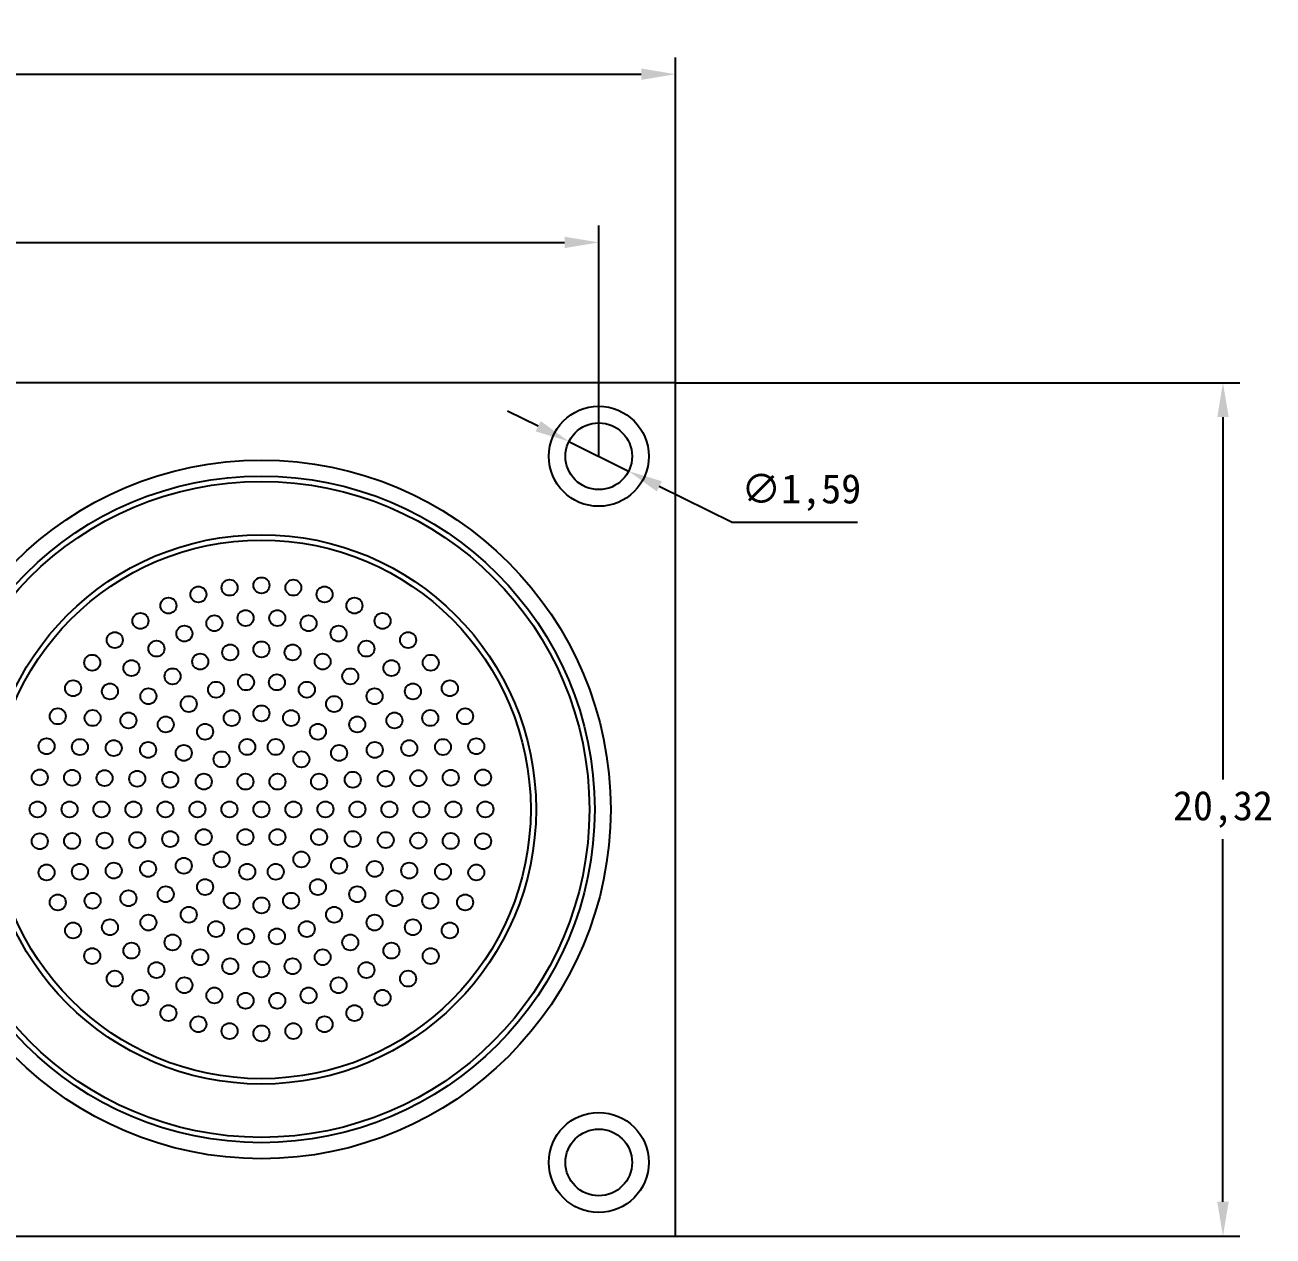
# Model space of a CAD drawing. Header units: millimetres. Extents: x 0 to 1189, y 0 to 841.
# Drawn here: x 321.5 to 470.2, y 386.9 to 531 of the extents above; entities that cross this region are included whole.
import ezdxf

# ---------------------------------------------------------------- set-up
doc = ezdxf.new("R2010")
doc.units = ezdxf.units.MM
doc.header["$PDSIZE"] = -1
doc.layers.add('文字层', color=3, linetype='Continuous', lineweight=25)
doc.dimstyles.new('ISO-25', dxfattribs={"dimtxt": 2.5, "dimasz": 2.5, "dimexe": 1.25, "dimexo": 0.625, "dimtad": 1, "dimtxsty": 'Standard', "dimcen": 2.5, "dimadec": 0, "dimazin": 0, "dimtfac": 1, "dimtmove": 0, "dimatfit": 3, "dimfxl": 1, "dimarcsym": 0})

# ---------------------------------------------------------------- blocks, each defined once
blk = doc.blocks.new('*D189')
at = {"layer": 'Defpoints', "color": 0, "transparency": 16777216}
for p in [(398.99, 525.19), (170.39, 488.45), (398.99, 488.45)]:
    blk.add_point(p, dxfattribs=at)
at = {"layer": '文字层', "color": 0, "lineweight": -2, "transparency": 16777216}
for p, q in [((170.39, 488.45), (170.39, 527.19)), ((398.99, 488.45), (398.99, 527.19)), ((174.47, 525.19), (394.91, 525.19))]:
    blk.add_line(p, q, dxfattribs=at)
at = {"layer": '文字层', "color": 0, "transparency": 16777216}
for points in [[(174.47, 525.87), (174.47, 524.51), (170.39, 525.19)], [(394.91, 525.87), (394.91, 524.51), (398.99, 525.19)]]:
    blk.add_solid(points, dxfattribs=at)
at = {"layer": '文字层', "color": 0, "transparency": 16777216, "insert": (284.69, 528.75), "char_height": 3.5, "attachment_point": 5}
blk.add_mtext('45,72', dxfattribs=at)
blk = doc.blocks.new('*D190')
at = {"layer": 'Defpoints', "color": 0, "transparency": 16777216}
for p in [(398.99, 488.45), (398.99, 386.85), (464.2, 386.85)]:
    blk.add_point(p, dxfattribs=at)
at = {"layer": '文字层', "color": 0, "lineweight": -2, "transparency": 16777216}
for p, q in [((398.99, 488.45), (466.2, 488.45)), ((464.2, 484.37), (464.2, 441.22)), ((464.2, 390.93), (464.2, 434.09)), ((398.99, 386.85), (466.2, 386.85))]:
    blk.add_line(p, q, dxfattribs=at)
at = {"layer": '文字层', "color": 0, "transparency": 16777216}
for points in [[(463.52, 484.37), (464.88, 484.37), (464.2, 488.45)], [(463.52, 390.93), (464.88, 390.93), (464.2, 386.85)]]:
    blk.add_solid(points, dxfattribs=at)
at = {"layer": '文字层', "color": 0, "transparency": 16777216, "insert": (464.2, 437.65), "char_height": 3.5, "attachment_point": 5}
blk.add_mtext('20,32', dxfattribs=at)
blk = doc.blocks.new('*D192')
at = {"layer": 'Defpoints', "color": 0, "transparency": 16777216}
for p in [(386.3, 481.46), (393.41, 477.93)]:
    blk.add_point(p, dxfattribs=at)
at = {"layer": '文字层', "color": 0, "lineweight": -2, "transparency": 16777216}
for p, q in [((382.65, 483.27), (378.99, 485.08)), ((386.3, 481.46), (393.41, 477.93)), ((405.74, 471.81), (397.07, 476.11)), ((420.68, 471.81), (405.74, 471.81))]:
    blk.add_line(p, q, dxfattribs=at)
at = {"layer": '文字层', "color": 0, "transparency": 16777216}
for points in [[(382.95, 483.88), (382.34, 482.66), (386.3, 481.46)], [(397.37, 476.72), (396.77, 475.51), (393.41, 477.93)]]:
    blk.add_solid(points, dxfattribs=at)
at = {"layer": '文字层', "color": 0, "transparency": 16777216, "insert": (413.97, 475.38), "char_height": 3.5, "attachment_point": 5}
blk.add_mtext('∅1,59', dxfattribs=at)
blk = doc.blocks.new('*D194')
at = {"layer": 'Defpoints', "color": 0, "transparency": 16777216}
for p in [(389.86, 505.16), (179.51, 479.69), (389.86, 479.69)]:
    blk.add_point(p, dxfattribs=at)
at = {"layer": '文字层', "color": 0, "lineweight": -2, "transparency": 16777216}
for p, q in [((179.51, 479.69), (179.51, 507.16)), ((389.86, 479.69), (389.86, 507.16)), ((183.59, 505.16), (385.78, 505.16))]:
    blk.add_line(p, q, dxfattribs=at)
at = {"layer": '文字层', "color": 0, "transparency": 16777216}
for points in [[(183.59, 505.84), (183.59, 504.48), (179.51, 505.16)], [(385.78, 505.84), (385.78, 504.48), (389.86, 505.16)]]:
    blk.add_solid(points, dxfattribs=at)
at = {"layer": '文字层', "color": 0, "transparency": 16777216, "insert": (284.69, 508.73), "char_height": 3.5, "attachment_point": 5}
blk.add_mtext('42,07', dxfattribs=at)

msp = doc.modelspace()

# ---------------------------------------------------------------- linework, layer by layer
at = {"color": 7, "linetype": 'Continuous', "lineweight": 25}
for p, q in [((398.985, 488.455), (170.385, 488.455)), ((398.985, 386.855), (398.985, 488.455)), ((170.385, 386.855), (398.985, 386.855))]:
    msp.add_line(p, q, dxfattribs=at)
for centre, radius in [((389.857, 479.692), 5.953), ((389.857, 479.692), 3.969), ((349.685, 437.655), 41.593), ((349.685, 437.655), 39.688), ((349.685, 437.655), 39.053), ((349.685, 437.655), 32.703), ((349.685, 437.655), 32.068), ((349.685, 464.325), 0.953), ((342.171, 463.244), 0.952), ((345.889, 464.053), 0.952), ((353.481, 464.053), 0.952), ((357.199, 463.244), 0.953), ((338.606, 461.914), 0.952), ((360.764, 461.914), 0.953), ((335.266, 460.091), 0.952), ((347.797, 460.436), 0.952), ((351.573, 460.436), 0.952), ((364.104, 460.091), 0.953), ((340.502, 458.589), 0.953), ((344.073, 459.815), 0.953), ((355.297, 459.815), 0.952), ((358.868, 458.589), 0.952), ((332.22, 457.81), 0.953), ((367.15, 457.81), 0.952), ((337.182, 456.792), 0.952), ((345.969, 456.338), 0.952), ((349.685, 456.705), 0.953), ((353.401, 456.338), 0.953), ((362.188, 456.792), 0.952), ((329.529, 455.12), 0.952), ((334.202, 454.473), 0.952), ((342.395, 455.254), 0.952), ((356.975, 455.254), 0.952), ((365.168, 454.473), 0.953), ((369.841, 455.12), 0.952), ((339.101, 453.494), 0.952), ((347.848, 452.783), 0.952), ((351.522, 452.783), 0.952), ((360.269, 453.494), 0.953), ((327.249, 452.073), 0.952), ((331.645, 451.695), 0.953), ((336.215, 451.125), 0.953), ((344.281, 451.904), 0.952), ((355.089, 451.904), 0.953), ((363.155, 451.125), 0.952), ((367.725, 451.695), 0.952), ((372.121, 452.073), 0.953), ((341.028, 450.197), 0.953), ((358.342, 450.197), 0.953), ((325.425, 448.734), 0.953), ((329.58, 448.535), 0.952), ((333.846, 448.238), 0.952), ((346.153, 448.525), 0.953), ((349.685, 449.085), 0.953), ((353.217, 448.525), 0.952), ((365.525, 448.238), 0.953), ((369.79, 448.535), 0.953), ((373.945, 448.734), 0.952), ((338.278, 447.761), 0.953), ((342.967, 446.902), 0.952), ((356.403, 446.902), 0.952), ((361.092, 447.761), 0.952), ((324.095, 445.168), 0.952), ((328.064, 445.077), 0.953), ((347.989, 445.083), 0.952), ((351.381, 445.083), 0.953), ((371.306, 445.077), 0.952), ((375.275, 445.168), 0.953), ((332.085, 444.945), 0.953), ((336.191, 444.737), 0.952), ((340.438, 444.373), 0.953), ((344.934, 443.612), 0.952), ((354.436, 443.612), 0.953), ((358.932, 444.373), 0.952), ((363.179, 444.737), 0.953), ((367.285, 444.945), 0.952), ((323.286, 441.45), 0.952), ((327.137, 441.417), 0.953), ((331.001, 441.371), 0.952), ((334.888, 441.302), 0.953), ((338.814, 441.187), 0.952), ((342.82, 440.961), 0.953), ((347.78, 440.954), 0.952), ((351.59, 440.954), 0.952), ((356.55, 440.961), 0.952), ((360.556, 441.187), 0.953), ((364.482, 441.302), 0.952), ((368.369, 441.371), 0.953), ((372.233, 441.417), 0.953), ((376.084, 441.45), 0.953), ((323.015, 437.655), 0.952), ((326.825, 437.655), 0.952), ((330.635, 437.655), 0.953), ((334.445, 437.655), 0.952), ((338.255, 437.655), 0.952), ((342.065, 437.655), 0.952), ((345.875, 437.655), 0.952), ((349.685, 437.655), 0.953), ((353.495, 437.655), 0.952), ((357.305, 437.655), 0.952), ((361.115, 437.655), 0.952), ((364.925, 437.655), 0.952), ((368.735, 437.655), 0.952), ((372.545, 437.655), 0.952), ((376.355, 437.655), 0.952), ((323.286, 433.859), 0.952), ((327.137, 433.892), 0.953), ((331.001, 433.938), 0.952), ((334.888, 434.007), 0.953), ((338.814, 434.122), 0.952), ((342.82, 434.348), 0.953), ((347.78, 434.355), 0.952), ((351.59, 434.355), 0.952), ((356.55, 434.348), 0.952), ((360.556, 434.122), 0.953), ((364.482, 434.007), 0.953), ((368.369, 433.938), 0.953), ((372.233, 433.892), 0.953), ((376.084, 433.859), 0.953), ((344.934, 431.697), 0.952), ((354.436, 431.697), 0.952), ((324.095, 430.141), 0.952), ((328.064, 430.232), 0.952), ((332.085, 430.364), 0.953), ((336.191, 430.572), 0.952), ((340.438, 430.936), 0.953), ((347.989, 430.226), 0.952), ((351.381, 430.226), 0.952), ((358.932, 430.936), 0.952), ((363.179, 430.572), 0.952), ((367.285, 430.364), 0.952), ((371.306, 430.232), 0.952), ((375.275, 430.141), 0.952), ((338.278, 427.549), 0.953), ((342.967, 428.407), 0.952), ((356.403, 428.407), 0.952), ((361.092, 427.549), 0.952), ((325.425, 426.575), 0.953), ((329.58, 426.774), 0.952), ((333.846, 427.071), 0.953), ((346.153, 426.784), 0.953), ((349.685, 426.225), 0.953), ((353.217, 426.784), 0.952), ((365.525, 427.071), 0.953), ((369.79, 426.774), 0.953), ((373.945, 426.575), 0.952), ((336.215, 424.184), 0.953), ((341.028, 425.112), 0.952), ((358.342, 425.112), 0.952), ((363.155, 424.184), 0.952), ((327.249, 423.236), 0.952), ((331.645, 423.614), 0.952), ((344.281, 423.405), 0.952), ((355.089, 423.405), 0.952), ((367.725, 423.614), 0.952), ((372.121, 423.236), 0.953), ((339.101, 421.815), 0.952), ((347.848, 422.526), 0.952), ((351.522, 422.526), 0.952), ((360.269, 421.815), 0.953), ((329.529, 420.189), 0.952), ((334.202, 420.836), 0.953), ((342.395, 420.055), 0.952), ((356.975, 420.055), 0.952), ((365.168, 420.836), 0.953), ((369.841, 420.189), 0.952), ((337.182, 418.517), 0.952), ((345.969, 418.971), 0.952), ((349.685, 418.605), 0.953), ((353.401, 418.971), 0.953), ((362.188, 418.517), 0.952), ((332.22, 417.499), 0.953), ((367.15, 417.499), 0.953), ((340.502, 416.72), 0.952), ((344.073, 415.494), 0.952), ((355.297, 415.494), 0.952), ((358.868, 416.72), 0.952), ((335.266, 415.218), 0.952), ((347.797, 414.873), 0.952), ((351.573, 414.873), 0.952), ((364.104, 415.218), 0.953), ((338.606, 413.395), 0.952), ((360.764, 413.395), 0.952), ((342.171, 412.065), 0.952), ((345.889, 411.256), 0.952), ((349.685, 410.985), 0.953), ((353.481, 411.256), 0.952), ((357.199, 412.065), 0.952), ((389.857, 395.618), 5.953), ((389.857, 395.618), 3.969)]:
    msp.add_circle(centre, radius, dxfattribs=at)

# ---------------------------------------------------------------- dimensions: what is measured, and where the dimension line sits
at = {"layer": '文字层'}
for base, p1, p2, picture, middle in [((398.985, 525.187), (170.385, 488.455), (398.985, 488.455), '*D189', (284.685, 528.753)), ((389.857, 505.164), (179.513, 479.692), (389.857, 479.692), '*D194', (284.685, 508.729))]:
    dim = msp.add_linear_dim(base=base, p1=p1, p2=p2, dimstyle='ISO-25', override={"dimtxt": 3.5, "dimasz": 4.08, "dimexe": 2, "dimexo": 0, "dimgap": 1.524, "dimtih": 1, "dimtoh": 1, "dimlfac": 0.2, "dimzin": 0, "dimadec": 2, "dimtzin": 0}, dxfattribs=at)
    dim.commit()
    dim.dimension.update_dxf_attribs({"geometry": picture, "text_midpoint": middle})
dim = msp.add_linear_dim(base=(464.199, 386.855), p1=(398.985, 488.455), p2=(398.985, 386.855), angle=90, dimstyle='ISO-25', override={"dimtxt": 3.5, "dimasz": 4.08, "dimexe": 2, "dimexo": 0, "dimgap": 1.524, "dimtih": 1, "dimtoh": 1, "dimlfac": 0.2, "dimzin": 0, "dimadec": 2, "dimtzin": 0}, dxfattribs=at)
dim.commit()
dim.dimension.update_dxf_attribs({"geometry": '*D190', "text_midpoint": (464.199, 437.655)})
dim = msp.add_diameter_dim_2p(p1=(386.302, 481.455), p2=(393.412, 477.928), dimstyle='ISO-25', override={"dimtxt": 3.5, "dimasz": 4.08, "dimexe": 2, "dimexo": 0, "dimgap": 1.524, "dimtih": 1, "dimtoh": 1, "dimlfac": 0.2, "dimzin": 0, "dimadec": 2, "dimtzin": 0}, dxfattribs=at)
dim.commit()
dim.dimension.update_dxf_attribs({"geometry": '*D192', "text_midpoint": (413.97, 471.813), "dimtype": 163})

doc.saveas('drawing.dxf')
